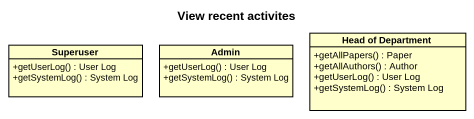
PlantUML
@startuml
title View recent activites
hide circle
hide empty members
skinparam classAttributeIconSize 0
class Superuser {
  +getUserLog() : User Log
  +getSystemLog() : System Log
}
class Admin {
  +getUserLog() : User Log
  +getSystemLog() : System Log
}
class "Head of Department" as Head_of_Department {
  +getAllPapers() : Paper
  +getAllAuthors() : Author
  +getUserLog() : User Log
  +getSystemLog() : System Log
}
@enduml
